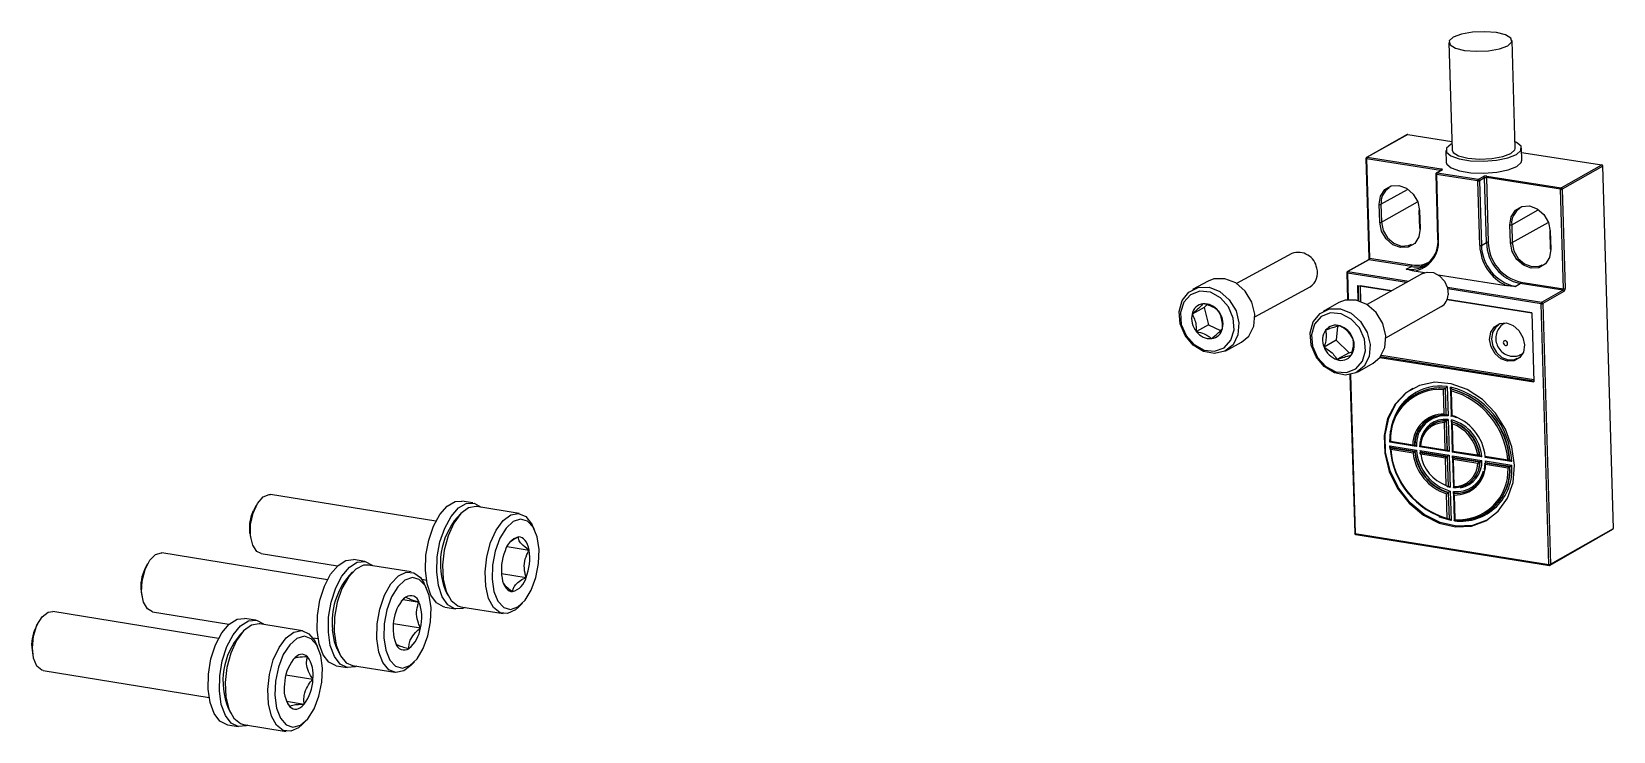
# Model space of a CAD drawing. Header units: millimetres. Extents: x 0 to 279, y 0 to 216.
# Drawn here: x 76.2 to 97.97, y 126.94 to 136.57 of the extents above; entities that cross this region are included whole.
import ezdxf

# ---------------------------------------------------------------- set-up
doc = ezdxf.new("R2010")
doc.units = ezdxf.units.MM

msp = doc.modelspace()

# ---------------------------------------------------------------- linework, layer by layer
at = {"color": 7, "linetype": 'Continuous', "lineweight": 25}
for p, q in [((95.705, 136.419), (95.75, 134.936)), ((96.618, 134.96), (96.574, 136.444)), ((95.132, 135.15), (94.572, 134.836)), ((95.14, 135.152), (94.58, 134.838)), ((95.14, 135.152), (95.746, 135.057)), ((96.709, 134.798), (96.704, 134.963)), ((94.563, 134.821), (94.604, 133.455)), ((95.59, 134.657), (94.571, 134.816)), ((94.571, 134.816), (94.613, 133.45)), ((94.58, 134.838), (95.598, 134.678)), ((95.663, 134.933), (95.668, 134.768)), ((96.706, 134.906), (97.807, 134.734)), ((95.524, 134.607), (95.55, 133.718)), ((95.532, 134.603), (95.559, 133.713)), ((96.102, 134.513), (95.532, 134.603)), ((95.603, 134.662), (95.533, 134.623)), ((95.611, 134.663), (95.541, 134.624)), ((95.541, 134.624), (96.11, 134.535)), ((95.603, 134.662), (95.603, 134.662)), ((96.11, 134.535), (96.18, 134.574)), ((96.196, 134.555), (96.126, 134.516)), ((96.222, 133.666), (96.196, 134.555)), ((97.24, 134.398), (96.22, 134.558)), ((96.22, 134.558), (96.246, 133.668)), ((96.228, 134.579), (97.248, 134.419)), ((97.248, 134.419), (97.807, 134.734)), ((97.823, 134.715), (97.264, 134.4)), ((97.968, 129.734), (97.823, 134.715)), ((96.129, 133.624), (96.102, 134.513)), ((96.126, 134.516), (96.152, 133.626)), ((97.28, 133.03), (97.24, 134.398)), ((97.264, 134.4), (97.304, 133.033)), ((94.754, 133.944), (94.747, 134.191)), ((94.77, 134.193), (94.778, 133.947)), ((95.292, 134.108), (95.3, 133.861)), ((95.301, 134.104), (95.308, 133.857)), ((96.552, 133.661), (96.545, 133.908)), ((96.569, 133.911), (96.576, 133.664)), ((96.152, 133.626), (96.222, 133.666)), ((97.092, 133.825), (97.099, 133.578)), ((97.1, 133.821), (97.107, 133.574)), ((93.544, 133.515), (92.784, 133.101)), ((94.613, 133.45), (95.197, 133.358)), ((94.298, 133.249), (94.31, 132.88)), ((94.597, 133.428), (94.307, 133.265)), ((94.605, 133.429), (94.315, 133.266)), ((95.342, 133.239), (94.582, 132.811)), ((95.188, 133.337), (94.605, 133.429)), ((95.118, 133.298), (95.188, 133.337)), ((95.226, 133.274), (95.369, 133.252)), ((95.558, 133.222), (96.491, 133.075)), ((92.391, 133.136), (92.175, 133.018)), ((93.034, 132.643), (93.794, 133.057)), ((94.446, 133.076), (94.919, 133.001)), ((94.446, 133.076), (94.452, 132.869)), ((96.617, 133.061), (96.687, 133.101)), ((97.272, 133.009), (96.687, 133.101)), ((96.695, 133.122), (97.28, 133.03)), ((96.983, 132.845), (97.272, 133.009)), ((92.375, 132.809), (92.336, 132.772)), ((94.19, 132.84), (93.973, 132.719)), ((94.839, 132.356), (95.599, 132.785)), ((95.68, 132.881), (96.845, 132.697)), ((97.081, 129.237), (96.975, 132.824)), ((97.287, 132.99), (96.999, 132.827)), ((96.999, 132.827), (97.105, 129.24)), ((92.336, 132.772), (92.17, 132.682)), ((92.336, 132.772), (92.395, 132.532)), ((96.845, 132.697), (96.872, 131.75)), ((92.395, 132.532), (92.229, 132.442)), ((92.395, 132.532), (92.562, 132.454)), ((94.17, 132.511), (94.153, 132.321)), ((92.635, 132.176), (92.851, 132.295)), ((94.153, 132.321), (93.987, 132.227)), ((94.153, 132.321), (94.33, 132.148)), ((94.33, 132.148), (94.164, 132.055)), ((94.33, 132.148), (94.375, 132.162)), ((94.446, 131.883), (94.662, 132.005)), ((94.756, 132.085), (96.872, 131.75)), ((94.341, 131.846), (94.408, 129.667)), ((95.251, 131.585), (95.246, 131.583)), ((95.64, 131.304), (95.63, 131.642)), ((95.657, 131.665), (95.653, 131.662)), ((95.653, 131.662), (95.664, 131.292)), ((95.668, 131.294), (95.657, 131.665)), ((95.68, 131.684), (95.693, 131.281)), ((95.725, 131.645), (95.736, 131.279)), ((95.732, 131.653), (95.728, 131.65)), ((95.735, 131.626), (95.745, 131.287)), ((95.653, 131.295), (95.668, 131.294)), ((95.668, 131.294), (95.664, 131.292)), ((95.816, 131.254), (95.739, 131.28)), ((94.892, 130.918), (94.903, 131.069)), ((95.486, 131.17), (95.482, 131.168)), ((95.655, 130.814), (95.643, 131.188)), ((95.671, 131.212), (95.666, 131.209)), ((95.666, 131.209), (95.679, 130.8)), ((95.683, 130.802), (95.671, 131.212)), ((95.694, 131.232), (95.707, 130.789)), ((95.739, 131.192), (95.751, 130.788)), ((95.746, 131.2), (95.741, 131.197)), ((95.748, 131.171), (95.759, 130.797)), ((94.892, 130.924), (95.227, 130.871)), ((95.259, 130.86), (94.892, 130.918)), ((94.893, 130.869), (95.26, 130.811)), ((94.897, 130.82), (94.893, 130.869)), ((94.9, 130.845), (94.896, 130.843)), ((94.896, 130.843), (95.233, 130.789)), ((94.9, 130.934), (95.208, 130.885)), ((95.238, 130.792), (94.9, 130.845)), ((95.235, 130.874), (95.231, 130.871)), ((95.304, 130.858), (95.675, 130.799)), ((95.707, 130.789), (95.304, 130.853)), ((95.314, 130.868), (95.655, 130.814)), ((95.212, 130.77), (94.904, 130.819)), ((95.238, 130.792), (95.233, 130.789)), ((95.305, 130.804), (95.709, 130.739)), ((95.313, 130.78), (95.309, 130.777)), ((95.309, 130.777), (95.681, 130.718)), ((95.311, 130.759), (95.309, 130.777)), ((95.686, 130.72), (95.313, 130.78)), ((95.658, 130.699), (95.317, 130.753)), ((95.655, 130.814), (95.679, 130.8)), ((95.658, 130.699), (95.681, 130.718)), ((95.669, 130.325), (95.658, 130.699)), ((95.683, 130.802), (95.679, 130.8)), ((95.686, 130.72), (95.681, 130.718)), ((95.681, 130.718), (95.693, 130.309)), ((95.709, 130.739), (95.686, 130.72)), ((95.698, 130.311), (95.686, 130.72)), ((95.707, 130.789), (95.687, 130.803)), ((95.709, 130.739), (95.722, 130.296)), ((95.751, 130.787), (95.759, 130.797)), ((95.751, 130.787), (96.122, 130.728)), ((95.752, 130.781), (95.757, 130.786)), ((96.156, 130.717), (95.752, 130.781)), ((95.754, 130.732), (96.158, 130.668)), ((95.754, 130.732), (95.763, 130.714)), ((95.754, 130.701), (95.766, 130.297)), ((95.76, 130.708), (95.756, 130.706)), ((95.756, 130.706), (96.129, 130.647)), ((95.756, 130.706), (95.763, 130.682)), ((95.759, 130.797), (96.1, 130.743)), ((96.133, 130.649), (95.76, 130.708)), ((96.104, 130.628), (95.763, 130.682)), ((95.763, 130.682), (95.774, 130.308)), ((96.131, 130.731), (96.126, 130.729)), ((96.133, 130.649), (96.129, 130.647)), ((96.2, 130.716), (96.535, 130.663)), ((96.569, 130.652), (96.201, 130.71)), ((96.203, 130.661), (96.57, 130.602)), ((96.208, 130.637), (96.204, 130.635)), ((96.204, 130.635), (96.542, 130.581)), ((96.206, 130.726), (96.514, 130.677)), ((96.546, 130.583), (96.208, 130.637)), ((96.518, 130.562), (96.21, 130.611)), ((96.544, 130.666), (96.54, 130.663)), ((96.546, 130.583), (96.542, 130.581)), ((81.764, 129.832), (79.488, 130.198)), ((95.683, 129.871), (95.673, 130.209)), ((95.693, 130.309), (95.674, 130.314)), ((95.686, 130.315), (95.698, 130.311)), ((95.698, 130.311), (95.693, 130.309)), ((95.722, 130.296), (95.693, 130.304)), ((95.7, 130.229), (95.696, 130.226)), ((95.696, 130.226), (95.707, 129.856)), ((95.711, 129.859), (95.7, 130.229)), ((95.724, 130.247), (95.736, 129.844)), ((95.769, 130.209), (95.779, 129.844)), ((95.775, 130.217), (95.771, 130.214)), ((95.778, 130.192), (95.788, 129.854)), ((95.954, 130.339), (95.958, 130.341)), ((79.292, 130.048), (79.256, 129.981)), ((82.274, 130.083), (82.119, 130.108)), ((82.911, 129.939), (82.327, 130.033)), ((82.109, 129.939), (82.06, 129.889)), ((83.12, 129.719), (83.089, 129.782)), ((95.711, 129.859), (95.707, 129.856)), ((96.191, 129.925), (96.195, 129.927)), ((97.105, 129.24), (97.968, 129.734)), ((79.206, 129.668), (79.219, 129.594)), ((94.416, 129.663), (97.081, 129.237)), ((94.422, 129.651), (97.087, 129.225)), ((97.098, 129.227), (97.962, 129.721)), ((80.273, 129.028), (77.994, 129.396)), ((79.358, 129.39), (80.412, 129.22)), ((80.785, 129.279), (80.63, 129.304)), ((82.744, 129.483), (83.047, 129.434)), ((77.795, 129.244), (77.761, 129.178)), ((80.618, 129.134), (80.569, 129.084)), ((81.423, 129.134), (80.838, 129.229)), ((82.666, 129.114), (83.006, 129.059)), ((77.71, 128.866), (77.723, 128.793)), ((81.569, 129.033), (81.634, 129.023)), ((81.633, 128.913), (81.602, 128.976)), ((81.897, 128.876), (81.928, 128.813)), ((81.312, 128.755), (81.532, 128.719)), ((81.885, 128.65), (82.04, 128.625)), ((82.106, 128.656), (82.69, 128.561)), ((82.907, 128.654), (82.957, 128.704)), ((76.291, 128.436), (76.257, 128.37)), ((78.774, 128.22), (76.492, 128.59)), ((77.863, 128.585), (78.917, 128.415)), ((79.288, 128.471), (79.132, 128.496)), ((79.119, 128.325), (79.07, 128.275)), ((79.928, 128.326), (79.341, 128.421)), ((80.071, 128.228), (80.142, 128.217)), ((81.179, 128.424), (81.552, 128.364)), ((76.207, 128.06), (76.219, 127.987)), ((80.139, 128.103), (80.108, 128.166)), ((80.405, 128.07), (80.436, 128.008)), ((76.36, 127.777), (78.642, 127.406)), ((80.394, 127.843), (80.549, 127.818)), ((80.615, 127.848), (81.201, 127.754)), ((81.42, 127.847), (81.469, 127.897)), ((79.701, 127.72), (80.072, 127.659)), ((79.708, 127.356), (79.951, 127.316)), ((78.906, 127.26), (78.936, 127.198)), ((78.895, 127.031), (79.05, 127.006)), ((79.117, 127.037), (79.703, 126.941)), ((79.925, 127.036), (79.974, 127.086))]:
    msp.add_line(p, q, dxfattribs=at)
at = {"color": 8, "linetype": 'Continuous', "lineweight": 25}
for p, q in [((95.59, 134.657), (95.592, 134.656)), ((95.59, 134.655), (95.59, 134.657)), ((94.77, 134.193), (95.134, 134.397)), ((94.778, 133.947), (95.272, 134.224)), ((96.569, 133.911), (96.932, 134.115)), ((96.576, 133.664), (97.07, 133.942)), ((95.123, 133.116), (94.307, 133.245)), ((94.307, 133.245), (94.318, 132.881)), ((94.315, 133.266), (95.155, 133.134)), ((94.466, 132.865), (94.46, 133.074)), ((94.918, 133.001), (94.483, 133.069)), ((94.483, 133.069), (94.49, 132.857)), ((95.684, 133.05), (96.983, 132.845)), ((96.975, 132.824), (95.69, 133.027)), ((96.845, 132.697), (95.68, 132.88)), ((96.872, 131.76), (94.762, 132.094)), ((94.776, 132.114), (96.872, 131.783)), ((94.349, 131.848), (94.416, 129.663)), ((95.726, 131.649), (95.725, 131.677)), ((95.737, 131.274), (95.737, 131.279)), ((95.74, 131.196), (95.739, 131.225)), ((95.752, 130.781), (95.752, 130.787)), ((95.755, 130.704), (95.754, 130.732)), ((95.767, 130.289), (95.767, 130.296)), ((95.769, 130.213), (95.769, 130.24)), ((95.781, 129.837), (95.78, 129.844))]:
    msp.add_line(p, q, dxfattribs=at)
at = {"color": 7, "linetype": 'Continuous', "lineweight": 25, "flags": 128}
for points in [[(95.765, 136.49), (95.709, 136.438), (95.72, 136.386), (95.794, 136.341), (95.921, 136.309), (96.081, 136.296), (96.25, 136.303), (96.402, 136.33), (96.515, 136.373), (96.57, 136.424), (96.559, 136.476), (96.485, 136.522), (96.358, 136.553), (96.198, 136.566), (96.029, 136.559), (95.877, 136.532), (95.765, 136.49)], [(95.747, 135.025), (95.734, 135.018), (95.671, 134.964), (95.671, 134.907), (95.732, 134.856), (95.847, 134.815), (96.003, 134.791), (96.181, 134.785), (96.36, 134.799), (96.517, 134.831), (96.634, 134.878), (96.696, 134.932), (96.697, 134.989), (96.636, 135.04), (96.615, 135.05)], [(95.75, 134.936), (95.764, 134.903), (95.838, 134.857), (95.965, 134.825), (96.125, 134.812), (96.294, 134.82), (96.446, 134.847), (96.559, 134.889), (96.614, 134.941), (96.618, 134.96)], [(95.668, 134.768), (95.675, 134.743), (95.736, 134.691), (95.852, 134.65), (96.008, 134.626), (96.186, 134.62), (96.364, 134.635), (96.522, 134.667), (96.638, 134.713), (96.701, 134.767), (96.709, 134.798)], [(95.611, 134.663), (95.613, 134.665), (95.615, 134.668), (95.615, 134.67), (95.614, 134.672), (95.612, 134.674), (95.608, 134.675), (95.604, 134.677), (95.598, 134.678)], [(94.747, 134.191), (94.764, 134.304), (94.821, 134.393), (94.909, 134.445), (95.015, 134.452), (95.121, 134.412), (95.213, 134.332), (95.276, 134.224), (95.301, 134.104)], [(96.545, 133.908), (96.563, 134.021), (96.62, 134.111), (96.708, 134.163), (96.813, 134.169), (96.92, 134.129), (97.012, 134.049), (97.076, 133.941), (97.1, 133.821)], [(95.308, 133.857), (95.291, 133.744), (95.234, 133.654), (95.146, 133.602), (95.04, 133.596), (94.934, 133.636), (94.842, 133.716), (94.779, 133.824), (94.754, 133.944)], [(94.778, 133.947), (94.801, 133.833), (94.861, 133.731), (94.948, 133.655), (95.049, 133.617), (95.148, 133.623), (95.189, 133.641)], [(97.107, 133.574), (97.09, 133.46), (97.032, 133.371), (96.944, 133.319), (96.839, 133.313), (96.732, 133.353), (96.64, 133.433), (96.577, 133.541), (96.552, 133.661)], [(96.576, 133.664), (96.599, 133.55), (96.659, 133.448), (96.746, 133.372), (96.847, 133.334), (96.947, 133.34), (96.988, 133.358)], [(95.342, 133.239), (95.405, 133.26), (95.492, 133.253), (95.576, 133.209), (95.645, 133.135), (95.686, 133.042), (95.695, 132.945)], [(92.007, 132.549), (91.993, 132.718), (92.035, 132.87), (92.126, 132.985), (92.256, 133.048), (92.405, 133.05), (92.554, 132.991), (92.683, 132.879), (92.775, 132.728), (92.816, 132.56), (92.802, 132.396), (92.734, 132.26), (92.622, 132.17), (92.48, 132.137), (92.328, 132.166), (92.186, 132.253), (92.074, 132.387), (92.007, 132.549)], [(92.851, 132.295), (92.951, 132.379), (93.018, 132.515), (93.033, 132.678), (92.991, 132.846), (92.9, 132.997), (92.771, 133.109), (92.622, 133.168), (92.472, 133.166), (92.391, 133.136)], [(92.022, 132.54), (92.088, 132.386), (92.199, 132.262), (92.337, 132.186), (92.481, 132.172), (92.611, 132.219), (92.705, 132.323), (92.75, 132.466), (92.738, 132.627), (92.672, 132.781), (92.561, 132.906), (92.423, 132.981), (92.279, 132.996), (92.149, 132.948), (92.055, 132.844), (92.011, 132.701), (92.022, 132.54)], [(94.662, 132.005), (94.755, 132.085), (94.823, 132.22), (94.838, 132.383), (94.797, 132.551), (94.706, 132.701), (94.576, 132.815), (94.427, 132.875), (94.277, 132.874), (94.19, 132.84)], [(93.797, 132.425), (93.839, 132.576), (93.931, 132.69), (94.061, 132.752), (94.211, 132.753), (94.36, 132.693), (94.489, 132.58), (94.581, 132.429), (94.622, 132.261), (94.607, 132.098), (94.539, 131.963), (94.426, 131.873), (94.284, 131.841), (94.132, 131.872), (93.99, 131.96), (93.878, 132.094), (93.811, 132.256), (93.797, 132.425)], [(93.814, 132.398), (93.829, 132.238), (93.897, 132.084), (94.01, 131.962), (94.149, 131.889), (94.294, 131.877), (94.422, 131.927), (94.514, 132.032), (94.556, 132.176), (94.542, 132.337), (94.473, 132.49), (94.36, 132.613), (94.221, 132.686), (94.076, 132.698), (93.948, 132.648), (93.856, 132.542), (93.814, 132.398)], [(96.745, 132.257), (96.73, 132.159), (96.681, 132.082), (96.604, 132.037), (96.513, 132.032), (96.421, 132.066), (96.341, 132.136), (96.287, 132.23), (96.265, 132.333), (96.281, 132.431), (96.33, 132.508), (96.406, 132.553), (96.497, 132.559), (96.59, 132.524), (96.669, 132.455), (96.724, 132.361), (96.745, 132.257)], [(96.385, 132.527), (96.35, 132.5), (96.303, 132.428), (96.289, 132.336), (96.309, 132.239), (96.36, 132.151), (96.435, 132.086), (96.521, 132.053), (96.607, 132.058), (96.643, 132.074)], [(96.513, 132.278), (96.511, 132.291), (96.504, 132.303), (96.494, 132.311), (96.482, 132.316), (96.471, 132.315), (96.461, 132.31), (96.455, 132.3), (96.453, 132.288), (96.456, 132.275), (96.463, 132.263), (96.473, 132.254), (96.484, 132.25), (96.496, 132.251), (96.505, 132.256), (96.511, 132.266), (96.513, 132.278)], [(96.608, 130.605), (96.572, 130.855), (96.482, 131.098), (96.344, 131.319), (96.165, 131.505), (95.958, 131.642), (95.736, 131.724), (95.511, 131.744), (95.299, 131.701), (95.113, 131.599), (94.964, 131.443), (94.862, 131.244), (94.814, 131.013), (94.821, 130.766), (94.884, 130.518), (94.999, 130.284), (95.159, 130.08), (95.353, 129.917), (95.569, 129.806), (95.795, 129.755), (96.014, 129.766), (96.215, 129.839), (96.384, 129.969), (96.511, 130.147), (96.587, 130.364), (96.608, 130.605)], [(96.239, 129.852), (96.228, 129.846), (96.028, 129.774), (95.808, 129.763), (95.583, 129.814), (95.366, 129.924), (95.172, 130.087), (95.013, 130.292), (94.898, 130.525), (94.834, 130.774), (94.827, 131.021), (94.876, 131.251), (94.977, 131.451), (95.126, 131.606), (95.208, 131.661)], [(95.304, 130.853), (95.312, 130.936), (95.312, 130.936)], [(96.192, 130.54), (96.193, 130.544), (96.204, 130.635)], [(79.215, 129.787), (79.248, 129.942), (79.307, 130.076), (79.385, 130.166), (79.468, 130.2), (79.488, 130.198)], [(79.203, 129.801), (79.226, 129.909), (79.256, 129.981)], [(81.885, 128.65), (81.869, 128.653), (81.773, 128.708), (81.696, 128.817), (81.644, 128.972), (81.62, 129.16), (81.628, 129.365), (81.666, 129.572), (81.731, 129.763), (81.818, 129.923), (81.92, 130.038), (82.029, 130.101), (82.119, 130.108)], [(82.166, 128.646), (82.13, 128.632), (82.024, 128.628), (81.928, 128.683), (81.851, 128.792), (81.798, 128.947), (81.775, 129.135), (81.783, 129.34), (81.82, 129.547), (81.886, 129.738), (81.973, 129.898), (82.075, 130.014), (82.183, 130.076), (82.29, 130.079), (82.386, 130.024), (82.387, 130.023)], [(82.327, 130.033), (82.319, 130.034), (82.212, 130.015), (82.106, 129.936), (82.009, 129.805), (81.931, 129.633), (81.879, 129.435), (81.856, 129.229), (81.865, 129.033), (81.906, 128.865), (81.974, 128.74), (82.064, 128.668), (82.106, 128.656)], [(79.206, 129.668), (79.203, 129.694), (79.203, 129.801)], [(79.358, 129.39), (79.302, 129.416), (79.244, 129.502), (79.214, 129.632), (79.215, 129.787)], [(82.907, 128.654), (82.859, 128.612), (82.751, 128.562), (82.648, 128.574), (82.558, 128.645), (82.49, 128.771), (82.45, 128.939), (82.44, 129.134), (82.463, 129.34), (82.516, 129.539), (82.594, 129.711), (82.69, 129.842), (82.797, 129.921), (82.903, 129.94), (83.001, 129.898), (83.08, 129.798), (83.089, 129.782)], [(83.178, 129.252), (83.184, 129.443), (83.158, 129.615), (83.103, 129.75), (83.024, 129.835), (82.929, 129.862), (82.828, 129.828), (82.729, 129.737), (82.644, 129.597), (82.58, 129.422), (82.543, 129.229), (82.537, 129.037), (82.563, 128.866), (82.618, 128.731), (82.697, 128.646), (82.792, 128.619), (82.894, 128.653), (82.992, 128.744), (83.077, 128.885), (83.141, 129.059), (83.178, 129.252)], [(95.736, 129.844), (95.577, 129.89), (95.575, 129.892)], [(83.047, 129.434), (83.038, 129.474), (83.026, 129.511), (83.01, 129.542), (82.992, 129.569), (82.972, 129.59), (82.95, 129.605), (82.927, 129.614), (82.902, 129.616)], [(77.863, 128.585), (77.794, 128.625), (77.74, 128.72), (77.715, 128.857), (77.723, 129.014), (77.762, 129.168), (77.826, 129.295), (77.906, 129.375), (77.989, 129.397), (77.994, 129.396)], [(80.129, 128.332), (80.133, 128.537), (80.168, 128.745), (80.231, 128.939), (80.316, 129.103), (80.418, 129.224), (80.527, 129.293), (80.63, 129.304)], [(80.284, 128.307), (80.288, 128.512), (80.323, 128.72), (80.386, 128.914), (80.472, 129.078), (80.573, 129.199), (80.682, 129.268), (80.79, 129.278), (80.887, 129.229), (80.898, 129.219)], [(80.838, 129.229), (80.77, 129.227), (80.662, 129.174), (80.56, 129.064), (80.472, 128.908), (80.407, 128.719), (80.37, 128.514), (80.365, 128.311)], [(80.951, 128.216), (80.956, 128.419), (80.992, 128.624), (81.057, 128.813), (81.145, 128.97), (81.248, 129.079), (81.356, 129.133), (81.46, 129.124), (81.551, 129.056), (81.602, 128.976)], [(81.047, 128.229), (81.073, 128.057), (81.129, 127.922), (81.209, 127.837), (81.304, 127.811), (81.406, 127.846), (81.505, 127.938), (81.591, 128.079), (81.655, 128.254), (81.692, 128.448), (81.697, 128.639), (81.671, 128.811), (81.615, 128.946), (81.536, 129.031), (81.44, 129.058), (81.338, 129.023), (81.239, 128.931), (81.154, 128.79), (81.089, 128.614), (81.052, 128.421), (81.047, 128.229)], [(82.674, 129.047), (82.683, 129.006), (82.696, 128.97), (82.711, 128.938), (82.729, 128.912), (82.749, 128.891), (82.771, 128.876), (82.795, 128.867), (82.819, 128.865)], [(76.227, 127.947), (76.211, 128.092), (76.227, 128.252), (76.274, 128.4), (76.344, 128.516), (76.427, 128.581), (76.492, 128.59)], [(78.895, 127.031), (78.89, 127.032), (78.792, 127.081), (78.712, 127.186), (78.656, 127.338), (78.629, 127.524), (78.634, 127.729), (78.669, 127.938), (78.732, 128.132), (78.818, 128.296), (78.92, 128.417), (79.03, 128.486), (79.132, 128.496)], [(79.178, 127.027), (79.154, 127.017), (79.045, 127.007), (78.947, 127.056), (78.867, 127.161), (78.811, 127.312), (78.784, 127.498), (78.789, 127.704), (78.824, 127.912), (78.888, 128.107), (78.974, 128.271), (79.076, 128.392), (79.185, 128.46), (79.294, 128.47), (79.392, 128.42), (79.402, 128.411)], [(79.341, 128.421), (79.332, 128.422), (79.225, 128.403), (79.117, 128.323), (79.02, 128.191), (78.941, 128.018), (78.888, 127.819), (78.865, 127.612), (78.874, 127.415), (78.916, 127.246), (78.985, 127.121), (79.075, 127.049), (79.117, 127.037)], [(79.925, 127.036), (79.875, 126.992), (79.766, 126.942), (79.662, 126.954), (79.571, 127.025), (79.502, 127.151), (79.461, 127.32), (79.451, 127.517), (79.474, 127.724), (79.527, 127.923), (79.606, 128.096), (79.704, 128.228), (79.811, 128.308), (79.919, 128.327), (80.017, 128.285), (80.098, 128.185), (80.108, 128.166)], [(80.18, 127.986), (80.127, 128.126), (80.049, 128.216), (79.954, 128.249), (79.852, 128.22), (79.752, 128.133), (79.664, 127.997), (79.597, 127.823), (79.557, 127.63), (79.548, 127.437), (79.571, 127.262), (79.625, 127.122), (79.703, 127.031), (79.797, 126.999), (79.9, 127.028), (80, 127.115), (80.088, 127.252), (80.155, 127.425), (80.195, 127.617), (80.203, 127.811), (80.18, 127.986)], [(80.394, 127.843), (80.39, 127.843), (80.292, 127.892), (80.212, 127.996), (80.156, 128.147), (80.129, 128.332)], [(80.676, 127.839), (80.652, 127.829), (80.545, 127.818), (80.447, 127.867), (80.367, 127.971), (80.311, 128.122), (80.284, 128.307)], [(80.405, 128.07), (80.368, 128.171), (80.342, 128.343)], [(80.365, 128.311), (80.393, 128.128), (80.45, 127.982), (80.531, 127.885), (80.615, 127.848)], [(81.42, 127.847), (81.323, 127.775), (81.215, 127.752), (81.117, 127.79), (81.035, 127.887), (80.978, 128.033), (80.951, 128.216)], [(79.997, 127.967), (79.976, 127.985), (79.953, 127.996), (79.928, 128.001), (79.903, 128), (79.877, 127.992), (79.851, 127.978), (79.826, 127.957), (79.801, 127.932)], [(76.36, 127.777), (76.343, 127.781), (76.273, 127.838), (76.227, 127.947)], [(79.754, 127.281), (79.776, 127.263), (79.799, 127.252), (79.823, 127.247), (79.849, 127.248), (79.875, 127.256), (79.901, 127.27), (79.926, 127.29), (79.951, 127.316)]]:
    msp.add_lwpolyline(points, dxfattribs=at)
at = {"color": 8, "linetype": 'Continuous', "lineweight": 25, "flags": 128}
for points in [[(94.563, 134.821), (94.563, 134.82), (94.563, 134.819), (94.564, 134.818), (94.566, 134.818), (94.569, 134.817), (94.571, 134.816)], [(95.524, 134.607), (95.524, 134.607), (95.524, 134.606), (95.525, 134.605), (95.527, 134.604), (95.53, 134.603), (95.532, 134.603)], [(95.301, 134.104), (95.298, 134.104), (95.296, 134.105), (95.294, 134.106), (95.293, 134.107), (95.292, 134.108), (95.292, 134.108)], [(95.3, 133.861), (95.3, 133.861), (95.3, 133.86), (95.301, 133.859), (95.303, 133.858), (95.305, 133.857), (95.308, 133.857)], [(95.55, 133.718), (95.55, 133.717), (95.551, 133.716), (95.552, 133.715), (95.554, 133.715), (95.556, 133.714), (95.559, 133.713)], [(97.092, 133.825), (97.092, 133.825), (97.092, 133.824), (97.093, 133.823), (97.095, 133.822), (97.097, 133.821), (97.1, 133.821)], [(94.604, 133.455), (94.604, 133.455), (94.605, 133.454), (94.606, 133.453), (94.608, 133.452), (94.61, 133.451), (94.613, 133.45)], [(97.107, 133.574), (97.105, 133.574), (97.102, 133.575), (97.101, 133.576), (97.099, 133.577), (97.099, 133.578), (97.099, 133.578)], [(94.298, 133.249), (94.298, 133.249), (94.299, 133.248), (94.3, 133.247), (94.302, 133.246), (94.304, 133.246), (94.307, 133.245)], [(94.408, 129.667), (94.408, 129.667), (94.408, 129.666), (94.409, 129.665), (94.411, 129.664), (94.413, 129.663), (94.416, 129.663)]]:
    msp.add_lwpolyline(points, dxfattribs=at)
at = {"color": 7, "linetype": 'Continuous', "lineweight": 25}
for centre, radius, start, end in [((95.138, 135.139), 0.0123, 80.2791, 118.6791), ((94.58, 134.821), 0.0173, 119.2209, 181.7417), ((94.596, 134.819), 0.0253, 131.8863, 185.8022), ((95.541, 134.608), 0.0173, 119.2805, 181.7208), ((95.557, 134.605), 0.0253, 131.9553, 185.7791), ((95.615, 134.659), 0.0253, 131.9569, 185.7791), ((96.127, 134.516), 0.0254, 131.9949, 185.7661), ((96.106, 134.515), 0.0197, 1.2799, 77.596), ((96.213, 134.494), 0.086, 80.0404, 112.2853), ((96.176, 134.555), 0.0197, 1.2783, 77.5983), ((96.212, 134.515), 0.043, 80.0396, 112.2868), ((96.245, 134.56), 0.0254, 132.0006, 185.7648), ((97.803, 134.715), 0.0197, 1.2537, 77.6357), ((95.007, 134.214), 0.237, 121.2685, 185.034), ((96.109, 134.556), 0.043, 260.039, 292.2887), ((97.265, 134.4), 0.0254, 132.0715, 185.7416), ((97.248, 134.44), 0.043, 260.0242, 292.3119), ((97.244, 134.4), 0.0197, 1.2661, 77.6174), ((94.754, 134.233), 0.043, 260.0414, 292.2925), ((95.296, 134.108), 0.0036, 109.1899, 171.39), ((96.805, 133.931), 0.237, 121.341, 184.9683), ((94.762, 133.986), 0.0429, 260.0332, 292.3094), ((96.552, 133.95), 0.0429, 260.0148, 292.3359), ((95.173, 133.676), 0.382, 261.7516, 6.7068), ((95.159, 133.671), 0.403, 279.7054, 6.0153), ((96.239, 133.626), 0.0429, 80.0102, 112.3479), ((96.814, 133.679), 0.592, 181.2967, 257.5748), ((96.818, 133.681), 0.572, 181.2961, 257.5756), ((96.56, 133.703), 0.0429, 260.0067, 292.3529), ((97.095, 133.825), 0.00358, 109.3084, 171.4914), ((93.632, 133.273), 0.257, 8.6424, 109.9793), ((94.588, 133.448), 0.0253, 311.942, 5.7715), ((96.136, 133.666), 0.0429, 260.0095, 292.3497), ((96.76, 133.647), 0.632, 182.0866, 244.799), ((96.744, 133.64), 0.592, 181.2982, 257.5725), ((93.68, 133.242), 0.217, 301.7106, 18.8695), ((94.316, 133.25), 0.0173, 119.3313, 181.7471), ((94.332, 133.248), 0.0253, 131.9299, 185.7737), ((95.251, 133.702), 0.37, 260.2142, 298.819), ((95.171, 133.356), 0.0253, 311.9825, 5.7583), ((95.258, 133.705), 0.352, 259.9432, 304.4468), ((96.67, 133.12), 0.0254, 312.0865, 5.7242), ((97.255, 133.028), 0.0255, 312.1271, 5.7109), ((97.268, 132.989), 0.0197, 1.2874, 77.5878), ((97.288, 133.072), 0.0428, 259.9789, 292.4058), ((97.253, 133.028), 0.0509, 312.1289, 5.7102), ((92.345, 132.647), 0.178, 97.6671, 168.7241), ((92.337, 132.584), 0.24, 36.0518, 93.8127), ((95.5, 132.953), 0.195, 300.525, 357.6185), ((97.001, 132.827), 0.0255, 132.1151, 185.7131), ((96.983, 132.866), 0.0428, 259.9751, 292.4158), ((96.979, 132.826), 0.0198, 1.2938, 77.5783), ((92.451, 132.624), 0.287, 168.2639, 219.379), ((92.31, 132.544), 0.287, 348.2517, 39.3816), ((92.423, 132.583), 0.24, 216.0515, 273.7955), ((92.415, 132.52), 0.178, 277.6463, 348.7094), ((94.21, 132.324), 0.244, 146.2733, 203.5021), ((94.149, 132.352), 0.177, 71.1345, 142.5981), ((94.115, 132.249), 0.286, 20.12, 71.3945), ((94.159, 132.25), 0.243, 326.2552, 23.5001), ((94.255, 132.326), 0.286, 200.1244, 251.3834), ((94.221, 132.222), 0.177, 251.1209, 322.5763), ((95.586, 131.009), 0.682, 82.0621, 167.8643), ((95.587, 130.971), 0.694, 84.5227, 183.8071), ((95.591, 130.973), 0.694, 84.5227, 183.807), ((95.579, 130.964), 0.68, 85.7619, 182.5681), ((95.46, 130.6), 1.11, 2.6835, 76.1725), ((95.449, 130.594), 1.093, 3.6282, 75.2276), ((95.454, 130.596), 1.092, 3.6281, 75.2277), ((95.443, 130.591), 1.075, 4.6056, 74.2501), ((95.627, 130.885), 0.419, 88.3072, 180.002), ((95.639, 130.884), 0.408, 86.5261, 181.7809), ((95.65, 130.884), 0.415, 108.7294, 181.4675), ((95.655, 130.885), 0.398, 84.6458, 183.6589), ((95.54, 130.649), 0.67, 6.6075, 72.2463), ((95.649, 130.869), 0.341, 87.111, 175.0666), ((95.644, 130.858), 0.33, 90.0994, 178.2026), ((95.657, 130.886), 0.348, 83.8603, 169.6735), ((95.648, 130.88), 0.332, 86.0767, 119.2179), ((95.591, 130.678), 0.567, 3.9984, 74.8549), ((95.58, 130.672), 0.549, 5.9269, 72.9263), ((95.584, 130.675), 0.549, 5.9268, 72.9264), ((95.574, 130.669), 0.532, 7.9955, 70.8576), ((95.986, 130.912), 1.093, 183.6622, 255.1827), ((95.991, 130.915), 1.093, 183.6621, 255.1828), ((95.976, 130.906), 1.075, 184.6379, 254.2069), ((95.877, 130.847), 0.67, 186.6262, 252.2205), ((95.879, 130.848), 0.648, 185.2408, 253.6062), ((95.883, 130.851), 0.648, 185.2407, 253.6063), ((95.885, 130.852), 0.626, 183.7639, 255.0834), ((95.844, 130.827), 0.532, 188.0095, 250.8379), ((95.784, 130.641), 0.345, 267.3877, 0.8538), ((95.774, 130.638), 0.33, 270.0629, 358.179), ((95.79, 130.611), 0.419, 268.2616, 359.9731), ((95.864, 130.541), 0.709, 263.2602, 4.9531), ((95.796, 130.648), 0.363, 280.535, 3.1686), ((95.769, 130.653), 0.365, 301.3448, 359.4355), ((95.811, 130.622), 0.384, 263.6454, 345.533), ((95.8, 130.611), 0.397, 265.7448, 347.5508), ((95.849, 130.535), 0.694, 264.4504, 3.7633), ((95.853, 130.538), 0.694, 264.4504, 3.7631), ((95.839, 130.532), 0.68, 265.69, 2.5239), ((95.81, 130.602), 0.386, 264.8454, 314.24), ((82.821, 129.247), 0.996, 139.852, 201.8974), ((97.954, 129.733), 0.0135, 301.8235, 4.7877), ((82.973, 129.361), 0.265, 105.4776, 166.574), ((94.425, 129.668), 0.0173, 181.782, 260.9482), ((83.372, 129.16), 0.707, 158.213, 189.1987), ((82.349, 129.321), 0.707, 338.2227, 9.185), ((78.221, 128.944), 0.517, 153.0612, 188.6162), ((81.331, 128.445), 0.995, 140.0331, 185.8944), ((97.088, 129.279), 0.0423, 259.8565, 292.6619), ((97.09, 129.242), 0.0174, 260.9176, 299.774), ((82.748, 129.12), 0.265, 285.5433, 346.5673), ((81.643, 128.439), 0.456, 129.7468, 171.7284), ((81.416, 128.688), 0.12, 14.9009, 122.3226), ((80.982, 128.509), 0.588, 345.6957, 20.9067), ((81.762, 128.359), 0.588, 165.689, 200.9307), ((76.718, 128.136), 0.517, 153.1154, 188.487), ((79.83, 127.631), 0.996, 139.7314, 201.8699), ((81.101, 128.43), 0.456, 309.7826, 351.7219), ((81.328, 128.18), 0.12, 194.9526, 302.4129), ((80.303, 127.561), 0.624, 143.5152, 177.4523), ((79.664, 127.723), 0.413, 351.1532, 36.1903), ((80.087, 127.525), 0.413, 171.1468, 216.2315), ((79.449, 127.687), 0.624, 323.5363, 357.445)]:
    msp.add_arc(centre, radius, start, end, dxfattribs=at)
at = {"color": 8, "linetype": 'Continuous', "lineweight": 25}
for centre, radius, start, end in [((94.577, 134.826), 0.0123, 80.2641, 118.6772), ((95.538, 134.612), 0.0123, 80.2621, 118.7338), ((95.609, 134.651), 0.0123, 80.264, 118.734), ((94.313, 133.254), 0.0123, 80.2046, 118.7771), ((94.602, 133.417), 0.0123, 80.2123, 118.7781), ((94.428, 129.661), 0.0116, 170.8116, 242.177), ((97.092, 129.235), 0.0116, 170.7041, 241.9885), ((97.091, 129.239), 0.0136, 301.8324, 4.819)]:
    msp.add_arc(centre, radius, start, end, dxfattribs=at)
at = {"color": 7, "linetype": 'Continuous', "lineweight": 25}
for points, knots in [([(94.604, 133.455), (94.604, 133.453), (94.604, 133.448), (94.603, 133.44), (94.6, 133.434), (94.598, 133.43), (94.597, 133.428), (94.597, 133.428), (94.596, 133.428)], [0, 0, 0, 0, 0.195527, 0.397677, 0.601243, 0.761486, 0.901216, 1, 1, 1, 1]), ([(95.226, 133.274), (95.221, 133.275), (95.212, 133.277), (95.195, 133.28), (95.177, 133.284), (95.151, 133.29), (95.132, 133.294), (95.119, 133.298), (95.118, 133.298)], [0, 0, 0, 0, 0.126891, 0.254086, 0.436761, 0.619666, 0.986105, 1, 1, 1, 1]), ([(96.617, 133.061), (96.616, 133.061), (96.6, 133.063), (96.568, 133.066), (96.532, 133.069), (96.506, 133.073), (96.496, 133.074), (96.491, 133.075)], [0, 0, 0, 0, 0.013895, 0.379684, 0.745902, 0.872827, 1, 1, 1, 1]), ([(92.321, 132.824), (92.307, 132.808), (92.283, 132.78), (92.223, 132.726), (92.186, 132.696), (92.17, 132.682)], [0, 0, 0, 0, 0.439112, 0.751363, 1, 1, 1, 1]), ([(92.531, 132.726), (92.509, 132.744), (92.47, 132.775), (92.389, 132.807), (92.342, 132.819), (92.321, 132.824)], [0, 0, 0, 0, 0.439112, 0.751363, 1, 1, 1, 1]), ([(92.17, 132.682), (92.176, 132.672), (92.194, 132.64), (92.219, 132.575), (92.229, 132.501), (92.229, 132.457), (92.229, 132.442)], [0, 0, 0, 0, 0.156025, 0.493707, 0.819058, 1, 1, 1, 1]), ([(92.59, 132.485), (92.59, 132.501), (92.59, 132.544), (92.58, 132.619), (92.556, 132.683), (92.537, 132.715), (92.531, 132.726)], [0, 0, 0, 0, 0.180942, 0.506293, 0.843975, 1, 1, 1, 1]), ([(92.229, 132.442), (92.267, 132.432), (92.331, 132.415), (92.4, 132.377), (92.427, 132.353), (92.439, 132.343)], [0, 0, 0, 0, 0.439112, 0.7513633, 1, 1, 1, 1]), ([(92.439, 132.343), (92.468, 132.368), (92.518, 132.41), (92.566, 132.457), (92.583, 132.477), (92.59, 132.485)], [0, 0, 0, 0, 0.439112, 0.751363, 1, 1, 1, 1]), ([(94.008, 132.46), (94.01, 132.45), (94.016, 132.419), (94.018, 132.357), (94.004, 132.285), (93.992, 132.242), (93.987, 132.227)], [0, 0, 0, 0, 0.156025, 0.493707, 0.819058, 1, 1, 1, 1]), ([(94.206, 132.52), (94.185, 132.515), (94.149, 132.508), (94.073, 132.483), (94.028, 132.467), (94.008, 132.46)], [0, 0, 0, 0, 0.439112, 0.7513633, 1, 1, 1, 1]), ([(94.383, 132.347), (94.365, 132.376), (94.335, 132.426), (94.266, 132.484), (94.224, 132.509), (94.206, 132.52)], [0, 0, 0, 0, 0.439112, 0.751363, 1, 1, 1, 1]), ([(94.362, 132.115), (94.367, 132.13), (94.379, 132.172), (94.393, 132.245), (94.391, 132.307), (94.385, 132.337), (94.383, 132.347)], [0, 0, 0, 0, 0.180942, 0.506293, 0.843975, 1, 1, 1, 1]), ([(96.47, 132.552), (96.465, 132.55), (96.433, 132.537), (96.391, 132.488), (96.354, 132.414), (96.346, 132.331), (96.366, 132.248), (96.415, 132.173), (96.487, 132.12), (96.57, 132.097), (96.648, 132.101), (96.69, 132.124), (96.707, 132.134)], [0, 0, 0, 0, 0.0220751, 0.1368562, 0.244978, 0.3514825, 0.4621478, 0.5823877, 0.6985389, 0.811722, 0.9232688, 1, 1, 1, 1]), ([(93.987, 132.227), (94.02, 132.207), (94.076, 132.172), (94.134, 132.107), (94.155, 132.071), (94.164, 132.055)], [0, 0, 0, 0, 0.439112, 0.751363, 1, 1, 1, 1]), ([(94.164, 132.055), (94.2, 132.068), (94.261, 132.09), (94.326, 132.108), (94.351, 132.113), (94.362, 132.115)], [0, 0, 0, 0, 0.439112, 0.751363, 1, 1, 1, 1]), ([(95.653, 131.662), (95.652, 131.662), (95.65, 131.661), (95.646, 131.658), (95.641, 131.653), (95.635, 131.648), (95.631, 131.644), (95.63, 131.642), (95.63, 131.642)], [0, 0, 0, 0, 0.135468, 0.270262, 0.463006, 0.73716, 0.989667, 1, 1, 1, 1]), ([(95.657, 131.665), (95.658, 131.665), (95.66, 131.666), (95.664, 131.669), (95.669, 131.674), (95.675, 131.679), (95.679, 131.683), (95.68, 131.684), (95.68, 131.684)], [0, 0, 0, 0, 0.136644, 0.272597, 0.467622, 0.743366, 0.989604, 1, 1, 1, 1]), ([(95.725, 131.677), (95.725, 131.677), (95.727, 131.675), (95.731, 131.67), (95.734, 131.663), (95.735, 131.658), (95.734, 131.655), (95.733, 131.653), (95.732, 131.653)], [0, 0, 0, 0, 0.010396, 0.256634, 0.532378, 0.727403, 0.863356, 1, 1, 1, 1]), ([(95.728, 131.65), (95.727, 131.65), (95.726, 131.649), (95.725, 131.645), (95.726, 131.64), (95.729, 131.633), (95.733, 131.628), (95.734, 131.626), (95.735, 131.626)], [0, 0, 0, 0, 0.135468, 0.270262, 0.463006, 0.73716, 0.989667, 1, 1, 1, 1]), ([(95.64, 131.304), (95.64, 131.304), (95.642, 131.302), (95.645, 131.298), (95.652, 131.294), (95.657, 131.291), (95.661, 131.291), (95.663, 131.291), (95.664, 131.292)], [0, 0, 0, 0, 0.010834, 0.234897, 0.504288, 0.706167, 0.852771, 1, 1, 1, 1]), ([(95.693, 131.281), (95.692, 131.281), (95.691, 131.283), (95.687, 131.287), (95.681, 131.292), (95.675, 131.294), (95.671, 131.295), (95.669, 131.294), (95.668, 131.294)], [0, 0, 0, 0, 0.010713, 0.242756, 0.51064, 0.709452, 0.854425, 1, 1, 1, 1]), ([(95.739, 131.28), (95.738, 131.279), (95.737, 131.279), (95.736, 131.279), (95.737, 131.28), (95.74, 131.283), (95.743, 131.286), (95.745, 131.287), (95.745, 131.287)], [0, 0, 0, 0, 0.147229, 0.293833, 0.495712, 0.765103, 0.989166, 1, 1, 1, 1]), ([(95.742, 131.279), (95.742, 131.278), (95.741, 131.277), (95.739, 131.276), (95.738, 131.274), (95.737, 131.274)], [0, 0, 0, 0, 0.115744, 0.960976, 1, 1, 1, 1]), ([(95.666, 131.209), (95.666, 131.209), (95.664, 131.208), (95.66, 131.205), (95.655, 131.2), (95.649, 131.194), (95.645, 131.19), (95.643, 131.188), (95.643, 131.188)], [0, 0, 0, 0, 0.130809, 0.260928, 0.449504, 0.724506, 0.98984, 1, 1, 1, 1]), ([(95.694, 131.232), (95.694, 131.232), (95.692, 131.23), (95.688, 131.226), (95.682, 131.221), (95.677, 131.216), (95.673, 131.213), (95.672, 131.212), (95.671, 131.212)], [0, 0, 0, 0, 0.010282, 0.26167, 0.540538, 0.734073, 0.866673, 1, 1, 1, 1]), ([(95.746, 131.2), (95.746, 131.2), (95.748, 131.201), (95.748, 131.205), (95.747, 131.21), (95.744, 131.217), (95.741, 131.222), (95.739, 131.225), (95.739, 131.225)], [0, 0, 0, 0, 0.133327, 0.265927, 0.459462, 0.73833, 0.989718, 1, 1, 1, 1]), ([(95.741, 131.197), (95.741, 131.197), (95.739, 131.196), (95.739, 131.192), (95.74, 131.187), (95.743, 131.179), (95.746, 131.174), (95.748, 131.172), (95.748, 131.171)], [0, 0, 0, 0, 0.130809, 0.260928, 0.449504, 0.724506, 0.98984, 1, 1, 1, 1]), ([(94.892, 130.924), (94.891, 130.924), (94.891, 130.924), (94.892, 130.926), (94.895, 130.929), (94.898, 130.932), (94.9, 130.934), (94.9, 130.934)], [0, 0, 0, 0, 0.091976, 0.33181, 0.672944, 0.987143, 1, 1, 1, 1]), ([(94.897, 130.923), (94.897, 130.923), (94.895, 130.922), (94.893, 130.92), (94.892, 130.918), (94.892, 130.918)], [0, 0, 0, 0, 0.0962322, 0.9633879, 1, 1, 1, 1]), ([(94.9, 130.845), (94.901, 130.846), (94.902, 130.847), (94.903, 130.85), (94.902, 130.855), (94.899, 130.862), (94.895, 130.867), (94.893, 130.869), (94.893, 130.869)], [0, 0, 0, 0, 0.136644, 0.272597, 0.467622, 0.743366, 0.989604, 1, 1, 1, 1]), ([(94.896, 130.843), (94.895, 130.842), (94.894, 130.841), (94.894, 130.838), (94.895, 130.832), (94.898, 130.826), (94.902, 130.821), (94.904, 130.819), (94.904, 130.819)], [0, 0, 0, 0, 0.1354678, 0.2702617, 0.4630056, 0.7371596, 0.9896675, 1, 1, 1, 1]), ([(95.208, 130.885), (95.208, 130.885), (95.21, 130.883), (95.213, 130.879), (95.219, 130.874), (95.224, 130.871), (95.228, 130.87), (95.23, 130.871), (95.231, 130.871)], [0, 0, 0, 0, 0.010834, 0.234897, 0.504288, 0.706167, 0.852771, 1, 1, 1, 1]), ([(95.259, 130.86), (95.259, 130.86), (95.257, 130.862), (95.253, 130.866), (95.247, 130.871), (95.242, 130.874), (95.238, 130.875), (95.236, 130.874), (95.235, 130.874)], [0, 0, 0, 0, 0.010713, 0.242756, 0.51064, 0.709452, 0.854425, 1, 1, 1, 1]), ([(95.304, 130.858), (95.304, 130.858), (95.304, 130.858), (95.305, 130.86), (95.308, 130.863), (95.312, 130.866), (95.313, 130.868), (95.314, 130.868)], [0, 0, 0, 0, 0.084265, 0.317917, 0.658654, 0.987411, 1, 1, 1, 1]), ([(95.309, 130.858), (95.309, 130.858), (95.307, 130.856), (95.305, 130.855), (95.304, 130.853), (95.304, 130.853)], [0, 0, 0, 0, 0.079648, 0.963837, 1, 1, 1, 1]), ([(95.233, 130.789), (95.233, 130.788), (95.231, 130.787), (95.227, 130.784), (95.222, 130.78), (95.216, 130.775), (95.213, 130.771), (95.212, 130.77), (95.212, 130.77)], [0, 0, 0, 0, 0.147229, 0.293833, 0.495712, 0.765103, 0.989166, 1, 1, 1, 1]), ([(95.26, 130.811), (95.26, 130.811), (95.259, 130.809), (95.255, 130.806), (95.25, 130.801), (95.244, 130.796), (95.241, 130.793), (95.239, 130.792), (95.238, 130.792)], [0, 0, 0, 0, 0.010713, 0.242756, 0.51064, 0.709452, 0.854425, 1, 1, 1, 1]), ([(95.305, 130.804), (95.305, 130.803), (95.307, 130.801), (95.311, 130.796), (95.314, 130.79), (95.315, 130.785), (95.315, 130.781), (95.314, 130.78), (95.313, 130.78)], [0, 0, 0, 0, 0.010282, 0.26167, 0.540538, 0.734073, 0.866673, 1, 1, 1, 1]), ([(95.309, 130.777), (95.308, 130.777), (95.307, 130.775), (95.306, 130.772), (95.307, 130.767), (95.311, 130.76), (95.315, 130.755), (95.317, 130.753), (95.317, 130.753)], [0, 0, 0, 0, 0.130809, 0.260928, 0.449504, 0.724506, 0.98984, 1, 1, 1, 1]), ([(96.1, 130.743), (96.101, 130.743), (96.103, 130.741), (96.107, 130.736), (96.114, 130.731), (96.119, 130.729), (96.121, 130.729), (96.122, 130.728)], [0, 0, 0, 0, 0.012589, 0.341346, 0.682083, 0.915735, 1, 1, 1, 1]), ([(96.129, 130.647), (96.128, 130.646), (96.126, 130.645), (96.122, 130.642), (96.117, 130.638), (96.11, 130.633), (96.106, 130.63), (96.104, 130.628), (96.104, 130.628)], [0, 0, 0, 0, 0.1308089, 0.2609277, 0.4495038, 0.7245064, 0.98984, 1, 1, 1, 1]), ([(96.131, 130.731), (96.132, 130.732), (96.133, 130.732), (96.138, 130.731), (96.143, 130.729), (96.15, 130.724), (96.154, 130.72), (96.156, 130.717), (96.156, 130.717)], [0, 0, 0, 0, 0.133327, 0.265927, 0.459462, 0.73833, 0.989718, 1, 1, 1, 1]), ([(96.133, 130.649), (96.134, 130.65), (96.136, 130.651), (96.14, 130.653), (96.145, 130.658), (96.152, 130.663), (96.156, 130.666), (96.158, 130.668), (96.158, 130.668)], [0, 0, 0, 0, 0.133327, 0.265927, 0.459462, 0.73833, 0.989718, 1, 1, 1, 1]), ([(96.206, 130.726), (96.206, 130.726), (96.205, 130.725), (96.202, 130.721), (96.2, 130.718), (96.199, 130.716), (96.199, 130.716), (96.2, 130.716)], [0, 0, 0, 0, 0.013615, 0.295197, 0.633742, 0.887444, 1, 1, 1, 1]), ([(96.206, 130.716), (96.206, 130.715), (96.205, 130.714), (96.203, 130.712), (96.201, 130.71), (96.201, 130.71)], [0, 0, 0, 0, 0.255025, 0.967123, 1, 1, 1, 1]), ([(96.21, 130.611), (96.209, 130.611), (96.208, 130.613), (96.205, 130.618), (96.202, 130.624), (96.201, 130.629), (96.202, 130.633), (96.203, 130.634), (96.204, 130.635)], [0, 0, 0, 0, 0.010834, 0.234897, 0.504288, 0.706167, 0.852771, 1, 1, 1, 1]), ([(96.203, 130.661), (96.203, 130.661), (96.204, 130.659), (96.207, 130.654), (96.21, 130.648), (96.211, 130.642), (96.211, 130.639), (96.209, 130.638), (96.208, 130.637)], [0, 0, 0, 0, 0.010713, 0.242756, 0.51064, 0.709452, 0.854425, 1, 1, 1, 1]), ([(96.514, 130.677), (96.515, 130.677), (96.516, 130.675), (96.521, 130.671), (96.527, 130.666), (96.533, 130.663), (96.537, 130.662), (96.539, 130.663), (96.54, 130.663)], [0, 0, 0, 0, 0.010333, 0.26284, 0.536994, 0.729738, 0.864532, 1, 1, 1, 1]), ([(96.569, 130.652), (96.569, 130.652), (96.567, 130.654), (96.563, 130.658), (96.556, 130.663), (96.551, 130.666), (96.547, 130.667), (96.545, 130.666), (96.544, 130.666)], [0, 0, 0, 0, 0.0103964, 0.2566337, 0.5323778, 0.7274032, 0.8633561, 1, 1, 1, 1]), ([(96.546, 130.583), (96.547, 130.584), (96.549, 130.585), (96.553, 130.588), (96.558, 130.592), (96.564, 130.597), (96.568, 130.601), (96.57, 130.602), (96.57, 130.602)], [0, 0, 0, 0, 0.136644, 0.272597, 0.467622, 0.743366, 0.989604, 1, 1, 1, 1]), ([(96.518, 130.562), (96.518, 130.562), (96.52, 130.564), (96.524, 130.567), (96.53, 130.572), (96.535, 130.576), (96.539, 130.579), (96.541, 130.58), (96.542, 130.581)], [0, 0, 0, 0, 0.010333, 0.26284, 0.536994, 0.729738, 0.864532, 1, 1, 1, 1]), ([(95.669, 130.325), (95.669, 130.325), (95.671, 130.322), (95.675, 130.317), (95.682, 130.312), (95.687, 130.309), (95.691, 130.308), (95.693, 130.309), (95.693, 130.309)], [0, 0, 0, 0, 0.01016, 0.275494, 0.550496, 0.739072, 0.869191, 1, 1, 1, 1]), ([(95.673, 130.209), (95.673, 130.209), (95.674, 130.21), (95.678, 130.213), (95.684, 130.218), (95.689, 130.222), (95.693, 130.225), (95.695, 130.226), (95.696, 130.226)], [0, 0, 0, 0, 0.010834, 0.234897, 0.504288, 0.706167, 0.852771, 1, 1, 1, 1]), ([(95.698, 130.311), (95.699, 130.312), (95.7, 130.312), (95.704, 130.311), (95.71, 130.308), (95.716, 130.303), (95.72, 130.299), (95.722, 130.296), (95.722, 130.296)], [0, 0, 0, 0, 0.133327, 0.265927, 0.459462, 0.73833, 0.989718, 1, 1, 1, 1]), ([(95.724, 130.247), (95.724, 130.247), (95.722, 130.245), (95.718, 130.242), (95.712, 130.237), (95.707, 130.233), (95.703, 130.231), (95.701, 130.229), (95.7, 130.229)], [0, 0, 0, 0, 0.010713, 0.242756, 0.51064, 0.709452, 0.854425, 1, 1, 1, 1]), ([(95.774, 130.308), (95.774, 130.308), (95.772, 130.306), (95.769, 130.302), (95.766, 130.298), (95.766, 130.296), (95.766, 130.296), (95.768, 130.297), (95.768, 130.297)], [0, 0, 0, 0, 0.01016, 0.275494, 0.550496, 0.739072, 0.869191, 1, 1, 1, 1]), ([(95.773, 130.296), (95.772, 130.295), (95.771, 130.293), (95.769, 130.291), (95.767, 130.289), (95.767, 130.289)], [0, 0, 0, 0, 0.287111, 0.971989, 1, 1, 1, 1]), ([(95.771, 130.214), (95.77, 130.214), (95.769, 130.213), (95.768, 130.209), (95.769, 130.204), (95.773, 130.198), (95.776, 130.194), (95.777, 130.192), (95.778, 130.192)], [0, 0, 0, 0, 0.147229, 0.293833, 0.495712, 0.765103, 0.989166, 1, 1, 1, 1]), ([(95.769, 130.24), (95.769, 130.24), (95.77, 130.238), (95.773, 130.233), (95.777, 130.227), (95.778, 130.222), (95.777, 130.219), (95.776, 130.218), (95.775, 130.217)], [0, 0, 0, 0, 0.010713, 0.242756, 0.51064, 0.709452, 0.854425, 1, 1, 1, 1]), ([(95.683, 129.871), (95.683, 129.871), (95.685, 129.869), (95.689, 129.864), (95.695, 129.859), (95.7, 129.856), (95.704, 129.855), (95.706, 129.856), (95.707, 129.856)], [0, 0, 0, 0, 0.010333, 0.26284, 0.536994, 0.729738, 0.864532, 1, 1, 1, 1]), ([(95.711, 129.859), (95.712, 129.859), (95.714, 129.86), (95.718, 129.859), (95.724, 129.856), (95.73, 129.851), (95.734, 129.847), (95.736, 129.844), (95.736, 129.844)], [0, 0, 0, 0, 0.136644, 0.272597, 0.467622, 0.743366, 0.989604, 1, 1, 1, 1]), ([(95.782, 129.844), (95.781, 129.844), (95.78, 129.843), (95.779, 129.844), (95.78, 129.845), (95.783, 129.849), (95.786, 129.852), (95.788, 129.854), (95.788, 129.854)], [0, 0, 0, 0, 0.1354678, 0.2702617, 0.4630056, 0.7371596, 0.9896675, 1, 1, 1, 1]), ([(95.786, 129.843), (95.786, 129.843), (95.785, 129.841), (95.782, 129.839), (95.781, 129.837), (95.781, 129.837)], [0, 0, 0, 0, 0.24863, 0.969562, 1, 1, 1, 1]), ([(82.902, 129.616), (82.879, 129.604), (82.84, 129.586), (82.811, 129.563), (82.799, 129.554)], [0, 0, 0, 0, 0.6095305, 1, 1, 1, 1]), ([(83.047, 129.434), (83.007, 129.463), (82.939, 129.513), (82.902, 129.575), (82.902, 129.603), (82.902, 129.616)], [0, 0, 0, 0, 0.4391222, 0.7513715, 1, 1, 1, 1]), ([(83.006, 129.059), (83.001, 129.078), (82.983, 129.14), (82.975, 129.251), (83.006, 129.358), (83.036, 129.414), (83.047, 129.434)], [0, 0, 0, 0, 0.156025, 0.493707, 0.819058, 1, 1, 1, 1]), ([(82.686, 128.992), (82.689, 128.986), (82.699, 128.962), (82.745, 128.918), (82.796, 128.881), (82.819, 128.865)], [0, 0, 0, 0, 0.150761, 0.623546, 1, 1, 1, 1]), ([(82.819, 128.865), (82.822, 128.88), (82.827, 128.91), (82.858, 128.963), (82.92, 129.015), (82.98, 129.046), (83.006, 129.059)], [0, 0, 0, 0, 0.216453, 0.440306, 0.751896, 1, 1, 1, 1]), ([(81.352, 128.79), (81.329, 128.772), (81.306, 128.754), (81.288, 128.733), (81.288, 128.732)], [0, 0, 0, 0, 0.949036, 1, 1, 1, 1]), ([(81.532, 128.719), (81.509, 128.726), (81.463, 128.739), (81.399, 128.76), (81.36, 128.778), (81.354, 128.786), (81.352, 128.79)], [0, 0, 0, 0, 0.216453, 0.440306, 0.751896, 1, 1, 1, 1]), ([(81.552, 128.364), (81.542, 128.386), (81.515, 128.446), (81.49, 128.554), (81.505, 128.652), (81.525, 128.703), (81.532, 128.719)], [0, 0, 0, 0, 0.180942, 0.506293, 0.843975, 1, 1, 1, 1]), ([(81.393, 128.079), (81.393, 128.1), (81.395, 128.143), (81.419, 128.22), (81.474, 128.297), (81.528, 128.343), (81.552, 128.364)], [0, 0, 0, 0, 0.216453, 0.440306, 0.751896, 1, 1, 1, 1]), ([(81.212, 128.149), (81.219, 128.142), (81.23, 128.13), (81.309, 128.103), (81.367, 128.086), (81.393, 128.079)], [0, 0, 0, 0, 0.439122, 0.751371, 1, 1, 1, 1]), ([(79.997, 127.967), (79.95, 127.965), (79.869, 127.962), (79.817, 127.948), (79.81, 127.94), (79.807, 127.937)], [0, 0, 0, 0, 0.484573, 0.829141, 1, 1, 1, 1]), ([(80.072, 127.659), (80.061, 127.676), (80.026, 127.727), (79.984, 127.818), (79.981, 127.906), (79.993, 127.951), (79.997, 127.967)], [0, 0, 0, 0, 0.156025, 0.493707, 0.819058, 1, 1, 1, 1]), ([(79.951, 127.316), (79.949, 127.342), (79.945, 127.393), (79.959, 127.484), (80.003, 127.578), (80.051, 127.634), (80.072, 127.659)], [0, 0, 0, 0, 0.216453, 0.440306, 0.751896, 1, 1, 1, 1]), ([(79.704, 127.37), (79.709, 127.356), (79.721, 127.326), (79.742, 127.297), (79.754, 127.281)], [0, 0, 0, 0, 0.441311, 1, 1, 1, 1]), ([(79.754, 127.281), (79.757, 127.285), (79.764, 127.293), (79.797, 127.305), (79.862, 127.313), (79.924, 127.315), (79.951, 127.316)], [0, 0, 0, 0, 0.216453, 0.440306, 0.751896, 1, 1, 1, 1])]:
    msp.add_open_spline(points, degree=3, knots=knots, dxfattribs=at)

doc.saveas('drawing.dxf')
